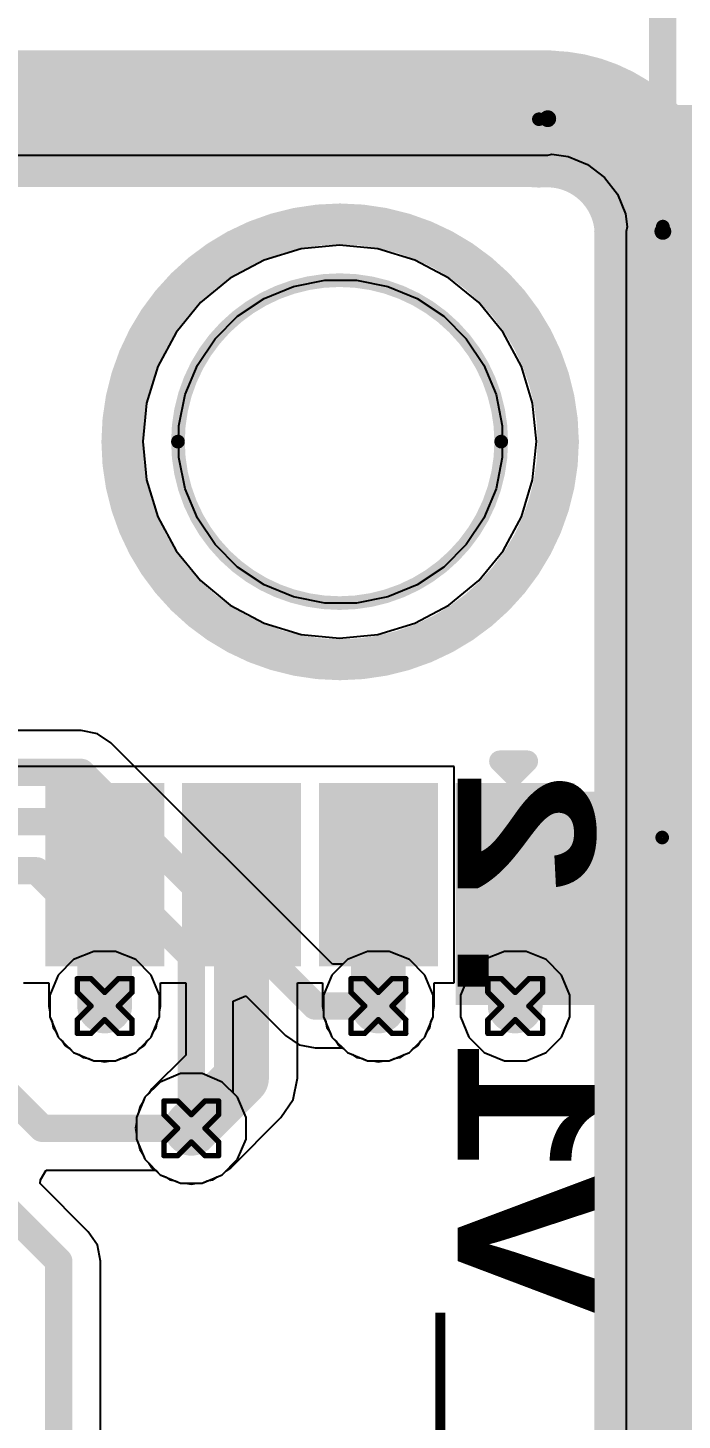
# Model space of a CAD drawing. Header units: inches. Extents: x -13 to 366, y -4 to 120.
# Drawn here: x 26.47 to 32.54, y 31.77 to 44.7 of the extents above; entities that cross this region are included whole.
import ezdxf

# ---------------------------------------------------------------- set-up
doc = ezdxf.new("R2010")
doc.units = ezdxf.units.IN
for name, color, linetype in [('Board_outline', 56, 'Continuous'), ('Bottom Layer', 5, 'Continuous'), ('Bottom Overlay', 54, 'Continuous'), ('Dimensions', 6, 'Continuous'), ('Drill Drawing', 1, 'Continuous'), ('GND', 16, 'Continuous'), ('Keep-Out Layer', 6, 'Continuous'), ('Multi-Layer', 9, 'Continuous'), ('POWER', 76, 'Continuous'), ('Top Layer', 1, 'Continuous'), ('Top Overlay', 2, 'Continuous'), ('Top Paste', 8, 'Continuous'), ('Top Solder', 216, 'Continuous'), ('Via Holes', 16, 'Continuous')]:
    doc.layers.add(name, color=color, linetype=linetype)
doc.styles.add('Courier New_Bold', font='', dxfattribs={"height": 0.2})
doc.styles.get('Courier New_Bold').set_extended_font_data('Courier New', bold=True)

# ---------------------------------------------------------------- blocks, each defined once
blk = doc.blocks.new('41_SMD_M______12')
at = {"layer": 'Keep-Out Layer'}
blk.add_hatch(color=6, dxfattribs=at).paths.add_polyline_path([(-9.042, 10.286), (9.042, 10.286), (9.042, 16.382), (-9.042, 16.382)])
at = {"layer": 'Top Layer'}
for points in [[(-9.5, 9.33), (-8, 9.33), (-8, 8.43), (-9.5, 8.43)], [(-9.5, 8.06), (-8, 8.06), (-8, 7.16), (-9.5, 7.16)], [(-9.5, 6.79), (-8, 6.79), (-8, 5.89), (-9.5, 5.89)], [(-9.5, 5.52), (-8, 5.52), (-8, 4.62), (-9.5, 4.62)]]:
    blk.add_hatch(color=1, dxfattribs=at).paths.add_polyline_path(points)
at = {"layer": 'Top Overlay'}
for points in [[(-9.521, 9.362), (-7.541, 9.362), (-7.541, 9.802), (-9.521, 9.802)], [(-7.959, 8.328), (-7.541, 8.328), (-7.541, 9.406), (-7.959, 9.406)]]:
    blk.add_hatch(color=2, dxfattribs=at).paths.add_polyline_path(points)
at = {"layer": 'Top Paste'}
for points in [[(-9.5, 9.33), (-8, 9.33), (-8, 8.43), (-9.5, 8.43)], [(-9.5, 8.06), (-8, 8.06), (-8, 7.16), (-9.5, 7.16)], [(-9.5, 6.79), (-8, 6.79), (-8, 5.89), (-9.5, 5.89)], [(-9.5, 5.52), (-8, 5.52), (-8, 4.62), (-9.5, 4.62)]]:
    blk.add_hatch(color=8, dxfattribs=at).paths.add_polyline_path(points)
at = {"layer": 'Top Solder'}
for points in [[(-9.602, 9.432), (-7.898, 9.432), (-7.898, 8.328), (-9.602, 8.328)], [(-9.602, 8.162), (-7.898, 8.162), (-7.898, 7.058), (-9.602, 7.058)], [(-9.602, 6.892), (-7.898, 6.892), (-7.898, 5.788), (-9.602, 5.788)], [(-9.602, 5.622), (-7.898, 5.622), (-7.898, 4.518), (-9.602, 4.518)]]:
    blk.add_hatch(color=216, dxfattribs=at).paths.add_polyline_path(points)
at = {"layer": 'Top Overlay'}
for points in [[(-9.096, 10.244, 0.127, 0.127, 0), (-9.096, 16.434, 0.127, 0.127, 0)], [(-9.096, 10.244, 0.127, 0.127, 0), (9.086, 10.244, 0.127, 0.127, 0)], [(-9.677, 8.865, 0.2, 0.2, 0), (-9.804, 8.992, 0.2, 0.2, 0)], [(-9.804, 8.738, 0.2, 0.2, 0), (-9.804, 8.992, 0.2, 0.2, 0)], [(-9.804, 8.738, 0.2, 0.2, 0), (-9.677, 8.865, 0.2, 0.2, 0)]]:
    blk.add_lwpolyline(points, format="xyseb", dxfattribs=at)
for points in [[(-9.127, 10.244, 0.0635, 0.0635, 1), (-9.064, 10.244, 0.0635, 0.0635, 1)], [(-9.127, 10.244, 0.0635, 0.0635, 1), (-9.064, 10.244, 0.0635, 0.0635, 1)], [(-9.854, 8.992, 0.1, 0.1, 1), (-9.754, 8.992, 0.1, 0.1, 1)], [(-9.854, 8.992, 0.1, 0.1, 1), (-9.754, 8.992, 0.1, 0.1, 1)], [(-9.727, 8.865, 0.1, 0.1, 1), (-9.627, 8.865, 0.1, 0.1, 1)], [(-9.727, 8.865, 0.1, 0.1, 1), (-9.627, 8.865, 0.1, 0.1, 1)], [(-9.854, 8.738, 0.1, 0.1, 1), (-9.754, 8.738, 0.1, 0.1, 1)], [(-9.854, 8.738, 0.1, 0.1, 1), (-9.754, 8.738, 0.1, 0.1, 1)]]:
    blk.add_lwpolyline(points, format="xyseb", close=True, dxfattribs=at)

msp = doc.modelspace()

# ---------------------------------------------------------------- hatches: boundary and pattern name
at = {"layer": 'Bottom Layer'}
h = msp.add_hatch(color=5, dxfattribs=at)
edge = h.paths.add_edge_path()
edge.add_arc((27.178, 35.617), 0.254, 0, 360)
h = msp.add_hatch(color=5, dxfattribs=at)
edge = h.paths.add_edge_path()
edge.add_arc((29.718, 35.617), 0.254, 0, 360)
h = msp.add_hatch(color=5, dxfattribs=at)
edge = h.paths.add_edge_path()
edge.add_arc((30.988, 35.617), 0.254, 0, 360)
h = msp.add_hatch(color=5, dxfattribs=at)
edge = h.paths.add_edge_path()
edge.add_arc((27.982, 34.481), 0.254, 0, 360)
at = {"layer": 'GND'}
h = msp.add_hatch(color=16, dxfattribs=at)
edge = h.paths.add_edge_path()
edge.add_arc((27.178, 35.617), 0.254, 0, 360)
h = msp.add_hatch(color=16, dxfattribs=at)
edge = h.paths.add_edge_path()
edge.add_arc((29.718, 35.617), 0.254, 0, 360)
h = msp.add_hatch(color=16, dxfattribs=at)
edge = h.paths.add_edge_path()
edge.add_arc((30.988, 35.617), 0.254, 0, 360)
h = msp.add_hatch(color=16, dxfattribs=at)
edge = h.paths.add_edge_path()
edge.add_arc((27.982, 34.481), 0.254, 0, 360)
at = {"layer": 'POWER'}
h = msp.add_hatch(color=76, dxfattribs=at)
edge = h.paths.add_edge_path()
edge.add_arc((27.178, 35.617), 0.254, 0, 360)
h = msp.add_hatch(color=76, dxfattribs=at)
edge = h.paths.add_edge_path()
edge.add_arc((29.718, 35.617), 0.254, 0, 360)
h = msp.add_hatch(color=76, dxfattribs=at)
edge = h.paths.add_edge_path()
edge.add_arc((30.988, 35.617), 0.254, 0, 360)
h = msp.add_hatch(color=76, dxfattribs=at)
edge = h.paths.add_edge_path()
edge.add_arc((27.982, 34.481), 0.254, 0, 360)
at = {"layer": 'Top Layer'}
h = msp.add_hatch(color=1, dxfattribs=at)
edge = h.paths.add_edge_path()
edge.add_arc((27.178, 35.617), 0.254, 0, 360)
h = msp.add_hatch(color=1, dxfattribs=at)
edge = h.paths.add_edge_path()
edge.add_arc((29.718, 35.617), 0.254, 0, 360)
h = msp.add_hatch(color=1, dxfattribs=at)
edge = h.paths.add_edge_path()
edge.add_arc((30.988, 35.617), 0.254, 0, 360)
h = msp.add_hatch(color=1, dxfattribs=at)
edge = h.paths.add_edge_path()
edge.add_arc((27.982, 34.481), 0.254, 0, 360)
at = {"layer": 'Via Holes'}
h = msp.add_hatch(color=7, dxfattribs=at)
edge = h.paths.add_edge_path()
edge.add_arc((27.178, 35.617), 0.127, 0, 360)
h = msp.add_hatch(color=7, dxfattribs=at)
edge = h.paths.add_edge_path()
edge.add_arc((29.718, 35.617), 0.127, 0, 360)
h = msp.add_hatch(color=7, dxfattribs=at)
edge = h.paths.add_edge_path()
edge.add_arc((30.988, 35.617), 0.127, 0, 360)
h = msp.add_hatch(color=7, dxfattribs=at)
edge = h.paths.add_edge_path()
edge.add_arc((27.982, 34.481), 0.127, 0, 360)

# ---------------------------------------------------------------- linework, layer by layer
at = {"layer": 'Board_outline'}
for points in [[(-2.418, 43.86, 0.254, 0.254, 0), (31.29, 43.86, 0.254, 0.254, 0)], [(31.207, 43.855, 0.254, 0.254, -0.414214), (32.358, 42.857, 0.254, 0.254, 0)], [(32.356, -1.85, 0.254, 0.254, 0), (32.356, 42.813, 0.254, 0.254, 0)]]:
    msp.add_lwpolyline(points, format="xyseb", dxfattribs=at)
for points in [[(31.144, 43.855, 0.127, 0.127, 1), (31.271, 43.855, 0.127, 0.127, 1)], [(31.227, 43.86, 0.127, 0.127, 1), (31.354, 43.86, 0.127, 0.127, 1)], [(32.295, 42.857, 0.127, 0.127, 1), (32.422, 42.857, 0.127, 0.127, 1)], [(32.292, 42.813, 0.127, 0.127, 1), (32.419, 42.813, 0.127, 0.127, 1)]]:
    msp.add_lwpolyline(points, format="xyseb", close=True, dxfattribs=at)
at = {"layer": 'Bottom Layer'}
for p, q in [((-2.418, 43.521), (31.29, 43.521)), ((31.29, 43.521), (31.327, 43.529)), ((31.327, 43.529), (31.479, 43.509)), ((31.479, 43.509), (31.66, 43.433)), ((31.66, 43.433), (31.816, 43.314)), ((31.816, 43.314), (31.936, 43.158)), ((31.936, 43.158), (32.011, 42.976)), ((32.011, 42.976), (32.027, 42.854)), ((32.027, 42.854), (32.019, 42.813)), ((32.019, 42.813), (32.019, -1.85)), ((29.358, 42.686), (29.002, 42.651)), ((29.714, 42.651), (29.358, 42.686)), ((29.002, 42.651), (28.659, 42.547)), ((30.057, 42.547), (29.714, 42.651)), ((28.659, 42.547), (28.343, 42.379)), ((30.373, 42.379), (30.057, 42.547)), ((28.343, 42.379), (28.067, 42.151)), ((30.649, 42.151), (30.373, 42.379)), ((28.067, 42.151), (27.84, 41.875)), ((30.877, 41.875), (30.649, 42.151)), ((27.84, 41.875), (27.671, 41.559)), ((31.045, 41.559), (30.877, 41.875)), ((27.671, 41.559), (27.567, 41.216)), ((31.149, 41.216), (31.045, 41.559)), ((27.567, 41.216), (27.532, 40.86)), ((31.184, 40.86), (31.149, 41.216)), ((27.532, 40.86), (27.567, 40.504)), ((31.149, 40.504), (31.184, 40.86)), ((27.567, 40.504), (27.671, 40.161)), ((31.045, 40.161), (31.149, 40.504)), ((27.671, 40.161), (27.84, 39.845)), ((30.877, 39.845), (31.045, 40.161)), ((27.84, 39.845), (28.067, 39.569)), ((30.649, 39.569), (30.877, 39.845)), ((28.067, 39.569), (28.343, 39.341)), ((30.373, 39.341), (30.649, 39.569)), ((28.343, 39.341), (28.659, 39.173)), ((30.057, 39.173), (30.373, 39.341)), ((28.659, 39.173), (29.002, 39.069)), ((29.002, 39.069), (29.358, 39.034)), ((29.358, 39.034), (29.714, 39.069)), ((29.714, 39.069), (30.057, 39.173)), ((26.961, 38.176), (24.613, 38.176)), ((27.11, 38.146), (26.961, 38.176)), ((27.236, 38.062), (27.11, 38.146)), ((29.292, 36.006), (27.236, 38.062)), ((29.617, 36.125), (29.43, 36.048)), ((29.819, 36.125), (29.617, 36.125)), ((30.006, 36.048), (29.819, 36.125)), ((29.388, 36.006), (29.292, 36.006)), ((29.43, 36.048), (29.388, 36.006)), ((30.149, 35.905), (30.006, 36.048)), ((30.226, 35.718), (30.149, 35.905)), ((28.37, 35.663), (28.487, 35.711)), ((28.487, 35.711), (28.856, 35.342)), ((30.226, 35.516), (30.226, 35.718)), ((28.37, 34.811), (28.37, 35.663)), ((30.149, 35.329), (30.226, 35.516)), ((28.856, 35.342), (28.982, 35.258)), ((30.006, 35.186), (30.149, 35.329)), ((28.982, 35.258), (29.131, 35.229)), ((29.131, 35.229), (29.388, 35.229)), ((29.388, 35.229), (29.43, 35.186)), ((29.43, 35.186), (29.617, 35.109)), ((29.819, 35.109), (30.006, 35.186)), ((29.617, 35.109), (29.819, 35.109)), ((28.412, 34.769), (28.37, 34.811)), ((28.49, 34.582), (28.412, 34.769)), ((28.49, 34.38), (28.49, 34.582)), ((28.412, 34.193), (28.49, 34.38)), ((28.269, 34.05), (28.412, 34.193)), ((26.583, 34.001), (26.634, 34.092)), ((26.634, 34.092), (27.652, 34.092)), ((27.652, 34.092), (27.694, 34.05)), ((27.694, 34.05), (27.881, 33.973)), ((28.083, 33.973), (28.269, 34.05)), ((26.578, 33.969), (26.583, 34.001)), ((27.026, 33.52), (26.578, 33.969)), ((27.881, 33.973), (28.083, 33.973)), ((27.11, 33.394), (27.026, 33.52)), ((27.14, 33.246), (27.11, 33.394)), ((27.14, 16.133), (27.14, 33.246))]:
    msp.add_line(p, q, dxfattribs=at)
for points in [[(24.44, 37.787, 0.254, 0.254, 0), (26.961, 37.787, 0.254, 0.254, 0)], [(26.961, 37.787, 0.254, 0.254, 0), (29.131, 35.617, 0.254, 0.254, 0)], [(22.356, 37.33, 0.254, 0.254, 0), (26.735, 37.33, 0.254, 0.254, 0)], [(26.735, 37.33, 0.254, 0.254, 0), (27.982, 36.083, 0.254, 0.254, 0)], [(21.998, 36.873, 0.254, 0.254, 0), (26.546, 36.873, 0.254, 0.254, 0)], [(26.546, 36.873, 0.254, 0.254, 0), (27.166, 36.252, 0.254, 0.254, 0)], [(27.166, 35.629, 0.254, 0.254, 0), (27.166, 36.252, 0.254, 0.254, 0)], [(27.982, 34.481, 0.254, 0.254, 0), (27.982, 36.083, 0.254, 0.254, 0)], [(27.166, 35.629, 0.254, 0.254, 0), (27.178, 35.617, 0.254, 0.254, 0)], [(29.131, 35.617, 0.254, 0.254, 0), (29.718, 35.617, 0.254, 0.254, 0)], [(26.092, 34.986, 0.254, 0.254, 0), (26.598, 34.481, 0.254, 0.254, 0)], [(25.516, 34.481, 0.254, 0.254, 0), (26.751, 33.246, 0.254, 0.254, 0)], [(26.598, 34.481, 0.254, 0.254, 0), (27.982, 34.481, 0.254, 0.254, 0)], [(26.751, 2.897, 0.254, 0.254, 0), (26.751, 33.246, 0.254, 0.254, 0)]]:
    msp.add_lwpolyline(points, format="xyseb", dxfattribs=at)
for points in [[(26.897, 37.787, 0.127, 0.127, 1), (27.024, 37.787, 0.127, 0.127, 1)], [(26.897, 37.787, 0.127, 0.127, 1), (27.024, 37.787, 0.127, 0.127, 1)], [(26.672, 37.33, 0.127, 0.127, 1), (26.799, 37.33, 0.127, 0.127, 1)], [(26.672, 37.33, 0.127, 0.127, 1), (26.799, 37.33, 0.127, 0.127, 1)], [(26.482, 36.873, 0.127, 0.127, 1), (26.609, 36.873, 0.127, 0.127, 1)], [(26.482, 36.873, 0.127, 0.127, 1), (26.609, 36.873, 0.127, 0.127, 1)], [(27.103, 36.252, 0.127, 0.127, 1), (27.23, 36.252, 0.127, 0.127, 1)], [(27.103, 36.252, 0.127, 0.127, 1), (27.23, 36.252, 0.127, 0.127, 1)], [(27.918, 36.083, 0.127, 0.127, 1), (28.045, 36.083, 0.127, 0.127, 1)], [(27.918, 36.083, 0.127, 0.127, 1), (28.045, 36.083, 0.127, 0.127, 1)], [(27.103, 35.629, 0.127, 0.127, 1), (27.23, 35.629, 0.127, 0.127, 1)], [(27.103, 35.629, 0.127, 0.127, 1), (27.23, 35.629, 0.127, 0.127, 1)], [(27.114, 35.617, 0.127, 0.127, 1), (27.241, 35.617, 0.127, 0.127, 1)], [(29.068, 35.617, 0.127, 0.127, 1), (29.195, 35.617, 0.127, 0.127, 1)], [(29.068, 35.617, 0.127, 0.127, 1), (29.195, 35.617, 0.127, 0.127, 1)], [(29.654, 35.617, 0.127, 0.127, 1), (29.782, 35.617, 0.127, 0.127, 1)], [(26.534, 34.481, 0.127, 0.127, 1), (26.661, 34.481, 0.127, 0.127, 1)], [(26.534, 34.481, 0.127, 0.127, 1), (26.661, 34.481, 0.127, 0.127, 1)], [(27.918, 34.481, 0.127, 0.127, 1), (28.045, 34.481, 0.127, 0.127, 1)], [(27.918, 34.481, 0.127, 0.127, 1), (28.045, 34.481, 0.127, 0.127, 1)], [(26.688, 33.246, 0.127, 0.127, 1), (26.815, 33.246, 0.127, 0.127, 1)], [(26.688, 33.246, 0.127, 0.127, 1), (26.815, 33.246, 0.127, 0.127, 1)]]:
    msp.add_lwpolyline(points, format="xyseb", close=True, dxfattribs=at)
at = {"layer": 'Bottom Overlay'}
for points in [[(-2.418, 43.86, 1.27, 1.27, 0), (31.29, 43.86, 1.27, 1.27, 0)], [(-2.418, 43.86, 1.27, 1.27, 0), (31.29, 43.86, 1.27, 1.27, 0)], [(31.207, 43.855, 1.27, 1.27, -0.414214), (32.358, 42.857, 1.27, 1.27, 0)], [(31.207, 43.855, 1.27, 1.27, -0.414214), (32.358, 42.857, 1.27, 1.27, 0)], [(32.358, -1.85, 1.27, 1.27, 0), (32.358, 42.813, 1.27, 1.27, 0)]]:
    msp.add_lwpolyline(points, format="xyseb", dxfattribs=at)
for points in [[(30.973, 43.86, 0.635, 0.635, 1), (31.608, 43.86, 0.635, 0.635, 1)], [(30.973, 43.86, 0.635, 0.635, 1), (31.608, 43.86, 0.635, 0.635, 1)], [(30.89, 43.855, 0.635, 0.635, 1), (31.525, 43.855, 0.635, 0.635, 1)], [(30.89, 43.855, 0.635, 0.635, 1), (31.525, 43.855, 0.635, 0.635, 1)], [(32.041, 42.857, 0.635, 0.635, 1), (32.676, 42.857, 0.635, 0.635, 1)], [(32.041, 42.857, 0.635, 0.635, 1), (32.676, 42.857, 0.635, 0.635, 1)], [(32.041, 42.813, 0.635, 0.635, 1), (32.676, 42.813, 0.635, 0.635, 1)], [(31.386, 40.858, 0.381, 0.381, 1), (27.338, 40.858, 0.381, 0.381, 1)], [(27.243, 40.858, 0.191, 0.191, 1), (27.434, 40.858, 0.191, 0.191, 1)], [(31.291, 40.858, 0.191, 0.191, 1), (31.481, 40.858, 0.191, 0.191, 1)]]:
    msp.add_lwpolyline(points, format="xyseb", close=True, dxfattribs=at)
at = {"layer": 'Dimensions'}
for points in [[(32.356, 43.194, 0.254, 0.254, 0), (32.356, 52.273, 0.254, 0.254, 0)], [(31.671, 43.86, 0.254, 0.254, 0), (42.545, 43.86, 0.254, 0.254, 0)]]:
    msp.add_lwpolyline(points, format="xyseb", dxfattribs=at)
for points in [[(31.608, 43.86, 0.127, 0.127, 1), (31.735, 43.86, 0.127, 0.127, 1)], [(32.292, 43.194, 0.127, 0.127, 1), (32.419, 43.194, 0.127, 0.127, 1)]]:
    msp.add_lwpolyline(points, format="xyseb", close=True, dxfattribs=at)
at = {"layer": 'Drill Drawing'}
for points in [[(26.924, 35.744, 0.0508, 0.0508, 0), (26.924, 35.871, 0.0508, 0.0508, 0)], [(26.924, 35.871, 0.0508, 0.0508, 0), (27.051, 35.871, 0.0508, 0.0508, 0)], [(27.051, 35.871, 0.0508, 0.0508, 0), (27.178, 35.744, 0.0508, 0.0508, 0)], [(27.178, 35.744, 0.0508, 0.0508, 0), (27.305, 35.871, 0.0508, 0.0508, 0)], [(27.305, 35.871, 0.0508, 0.0508, 0), (27.432, 35.871, 0.0508, 0.0508, 0)], [(27.432, 35.744, 0.0508, 0.0508, 0), (27.432, 35.871, 0.0508, 0.0508, 0)], [(29.464, 35.744, 0.0508, 0.0508, 0), (29.464, 35.871, 0.0508, 0.0508, 0)], [(29.464, 35.871, 0.0508, 0.0508, 0), (29.591, 35.871, 0.0508, 0.0508, 0)], [(29.591, 35.871, 0.0508, 0.0508, 0), (29.718, 35.744, 0.0508, 0.0508, 0)], [(29.718, 35.744, 0.0508, 0.0508, 0), (29.845, 35.871, 0.0508, 0.0508, 0)], [(29.845, 35.871, 0.0508, 0.0508, 0), (29.972, 35.871, 0.0508, 0.0508, 0)], [(29.972, 35.744, 0.0508, 0.0508, 0), (29.972, 35.871, 0.0508, 0.0508, 0)], [(30.734, 35.744, 0.0508, 0.0508, 0), (30.734, 35.871, 0.0508, 0.0508, 0)], [(30.734, 35.871, 0.0508, 0.0508, 0), (30.861, 35.871, 0.0508, 0.0508, 0)], [(30.861, 35.871, 0.0508, 0.0508, 0), (30.988, 35.744, 0.0508, 0.0508, 0)], [(30.988, 35.744, 0.0508, 0.0508, 0), (31.115, 35.871, 0.0508, 0.0508, 0)], [(31.115, 35.871, 0.0508, 0.0508, 0), (31.242, 35.871, 0.0508, 0.0508, 0)], [(31.242, 35.744, 0.0508, 0.0508, 0), (31.242, 35.871, 0.0508, 0.0508, 0)], [(26.924, 35.744, 0.0508, 0.0508, 0), (27.051, 35.617, 0.0508, 0.0508, 0)], [(27.305, 35.617, 0.0508, 0.0508, 0), (27.432, 35.744, 0.0508, 0.0508, 0)], [(29.464, 35.744, 0.0508, 0.0508, 0), (29.591, 35.617, 0.0508, 0.0508, 0)], [(29.845, 35.617, 0.0508, 0.0508, 0), (29.972, 35.744, 0.0508, 0.0508, 0)], [(30.734, 35.744, 0.0508, 0.0508, 0), (30.861, 35.617, 0.0508, 0.0508, 0)], [(31.115, 35.617, 0.0508, 0.0508, 0), (31.242, 35.744, 0.0508, 0.0508, 0)], [(26.924, 35.49, 0.0508, 0.0508, 0), (27.051, 35.617, 0.0508, 0.0508, 0)], [(27.305, 35.617, 0.0508, 0.0508, 0), (27.432, 35.49, 0.0508, 0.0508, 0)], [(29.464, 35.49, 0.0508, 0.0508, 0), (29.591, 35.617, 0.0508, 0.0508, 0)], [(29.845, 35.617, 0.0508, 0.0508, 0), (29.972, 35.49, 0.0508, 0.0508, 0)], [(30.734, 35.49, 0.0508, 0.0508, 0), (30.861, 35.617, 0.0508, 0.0508, 0)], [(31.115, 35.617, 0.0508, 0.0508, 0), (31.242, 35.49, 0.0508, 0.0508, 0)], [(26.924, 35.363, 0.0508, 0.0508, 0), (26.924, 35.49, 0.0508, 0.0508, 0)], [(27.051, 35.363, 0.0508, 0.0508, 0), (27.178, 35.49, 0.0508, 0.0508, 0)], [(27.178, 35.49, 0.0508, 0.0508, 0), (27.305, 35.363, 0.0508, 0.0508, 0)], [(27.432, 35.363, 0.0508, 0.0508, 0), (27.432, 35.49, 0.0508, 0.0508, 0)], [(29.464, 35.363, 0.0508, 0.0508, 0), (29.464, 35.49, 0.0508, 0.0508, 0)], [(29.591, 35.363, 0.0508, 0.0508, 0), (29.718, 35.49, 0.0508, 0.0508, 0)], [(29.718, 35.49, 0.0508, 0.0508, 0), (29.845, 35.363, 0.0508, 0.0508, 0)], [(29.972, 35.363, 0.0508, 0.0508, 0), (29.972, 35.49, 0.0508, 0.0508, 0)], [(30.734, 35.363, 0.0508, 0.0508, 0), (30.734, 35.49, 0.0508, 0.0508, 0)], [(30.861, 35.363, 0.0508, 0.0508, 0), (30.988, 35.49, 0.0508, 0.0508, 0)], [(30.988, 35.49, 0.0508, 0.0508, 0), (31.115, 35.363, 0.0508, 0.0508, 0)], [(31.242, 35.363, 0.0508, 0.0508, 0), (31.242, 35.49, 0.0508, 0.0508, 0)], [(26.924, 35.363, 0.0508, 0.0508, 0), (27.051, 35.363, 0.0508, 0.0508, 0)], [(27.305, 35.363, 0.0508, 0.0508, 0), (27.432, 35.363, 0.0508, 0.0508, 0)], [(29.464, 35.363, 0.0508, 0.0508, 0), (29.591, 35.363, 0.0508, 0.0508, 0)], [(29.845, 35.363, 0.0508, 0.0508, 0), (29.972, 35.363, 0.0508, 0.0508, 0)], [(30.734, 35.363, 0.0508, 0.0508, 0), (30.861, 35.363, 0.0508, 0.0508, 0)], [(31.115, 35.363, 0.0508, 0.0508, 0), (31.242, 35.363, 0.0508, 0.0508, 0)], [(27.728, 34.608, 0.0508, 0.0508, 0), (27.728, 34.735, 0.0508, 0.0508, 0)], [(27.728, 34.735, 0.0508, 0.0508, 0), (27.855, 34.735, 0.0508, 0.0508, 0)], [(27.855, 34.735, 0.0508, 0.0508, 0), (27.982, 34.608, 0.0508, 0.0508, 0)], [(27.982, 34.608, 0.0508, 0.0508, 0), (28.109, 34.735, 0.0508, 0.0508, 0)], [(28.109, 34.735, 0.0508, 0.0508, 0), (28.236, 34.735, 0.0508, 0.0508, 0)], [(28.236, 34.608, 0.0508, 0.0508, 0), (28.236, 34.735, 0.0508, 0.0508, 0)], [(27.728, 34.608, 0.0508, 0.0508, 0), (27.855, 34.481, 0.0508, 0.0508, 0)], [(28.109, 34.481, 0.0508, 0.0508, 0), (28.236, 34.608, 0.0508, 0.0508, 0)], [(27.728, 34.354, 0.0508, 0.0508, 0), (27.855, 34.481, 0.0508, 0.0508, 0)], [(28.109, 34.481, 0.0508, 0.0508, 0), (28.236, 34.354, 0.0508, 0.0508, 0)], [(27.728, 34.227, 0.0508, 0.0508, 0), (27.728, 34.354, 0.0508, 0.0508, 0)], [(27.855, 34.227, 0.0508, 0.0508, 0), (27.982, 34.354, 0.0508, 0.0508, 0)], [(27.982, 34.354, 0.0508, 0.0508, 0), (28.109, 34.227, 0.0508, 0.0508, 0)], [(28.236, 34.227, 0.0508, 0.0508, 0), (28.236, 34.354, 0.0508, 0.0508, 0)], [(27.728, 34.227, 0.0508, 0.0508, 0), (27.855, 34.227, 0.0508, 0.0508, 0)], [(28.109, 34.227, 0.0508, 0.0508, 0), (28.236, 34.227, 0.0508, 0.0508, 0)]]:
    msp.add_lwpolyline(points, format="xyseb", dxfattribs=at)
for points in [[(26.911, 35.871, 0.0254, 0.0254, 1), (26.937, 35.871, 0.0254, 0.0254, 1)], [(26.911, 35.871, 0.0254, 0.0254, 1), (26.937, 35.871, 0.0254, 0.0254, 1)], [(27.038, 35.871, 0.0254, 0.0254, 1), (27.064, 35.871, 0.0254, 0.0254, 1)], [(27.038, 35.871, 0.0254, 0.0254, 1), (27.064, 35.871, 0.0254, 0.0254, 1)], [(27.292, 35.871, 0.0254, 0.0254, 1), (27.318, 35.871, 0.0254, 0.0254, 1)], [(27.292, 35.871, 0.0254, 0.0254, 1), (27.318, 35.871, 0.0254, 0.0254, 1)], [(27.419, 35.871, 0.0254, 0.0254, 1), (27.445, 35.871, 0.0254, 0.0254, 1)], [(27.419, 35.871, 0.0254, 0.0254, 1), (27.445, 35.871, 0.0254, 0.0254, 1)], [(29.451, 35.871, 0.0254, 0.0254, 1), (29.477, 35.871, 0.0254, 0.0254, 1)], [(29.451, 35.871, 0.0254, 0.0254, 1), (29.477, 35.871, 0.0254, 0.0254, 1)], [(29.578, 35.871, 0.0254, 0.0254, 1), (29.604, 35.871, 0.0254, 0.0254, 1)], [(29.578, 35.871, 0.0254, 0.0254, 1), (29.604, 35.871, 0.0254, 0.0254, 1)], [(29.832, 35.871, 0.0254, 0.0254, 1), (29.858, 35.871, 0.0254, 0.0254, 1)], [(29.832, 35.871, 0.0254, 0.0254, 1), (29.858, 35.871, 0.0254, 0.0254, 1)], [(29.959, 35.871, 0.0254, 0.0254, 1), (29.985, 35.871, 0.0254, 0.0254, 1)], [(29.959, 35.871, 0.0254, 0.0254, 1), (29.985, 35.871, 0.0254, 0.0254, 1)], [(30.721, 35.871, 0.0254, 0.0254, 1), (30.747, 35.871, 0.0254, 0.0254, 1)], [(30.721, 35.871, 0.0254, 0.0254, 1), (30.747, 35.871, 0.0254, 0.0254, 1)], [(30.848, 35.871, 0.0254, 0.0254, 1), (30.874, 35.871, 0.0254, 0.0254, 1)], [(30.848, 35.871, 0.0254, 0.0254, 1), (30.874, 35.871, 0.0254, 0.0254, 1)], [(31.102, 35.871, 0.0254, 0.0254, 1), (31.128, 35.871, 0.0254, 0.0254, 1)], [(31.102, 35.871, 0.0254, 0.0254, 1), (31.128, 35.871, 0.0254, 0.0254, 1)], [(31.229, 35.871, 0.0254, 0.0254, 1), (31.255, 35.871, 0.0254, 0.0254, 1)], [(31.229, 35.871, 0.0254, 0.0254, 1), (31.255, 35.871, 0.0254, 0.0254, 1)], [(26.911, 35.744, 0.0254, 0.0254, 1), (26.937, 35.744, 0.0254, 0.0254, 1)], [(26.911, 35.744, 0.0254, 0.0254, 1), (26.937, 35.744, 0.0254, 0.0254, 1)], [(27.165, 35.744, 0.0254, 0.0254, 1), (27.191, 35.744, 0.0254, 0.0254, 1)], [(27.165, 35.744, 0.0254, 0.0254, 1), (27.191, 35.744, 0.0254, 0.0254, 1)], [(27.419, 35.744, 0.0254, 0.0254, 1), (27.445, 35.744, 0.0254, 0.0254, 1)], [(27.419, 35.744, 0.0254, 0.0254, 1), (27.445, 35.744, 0.0254, 0.0254, 1)], [(29.451, 35.744, 0.0254, 0.0254, 1), (29.477, 35.744, 0.0254, 0.0254, 1)], [(29.451, 35.744, 0.0254, 0.0254, 1), (29.477, 35.744, 0.0254, 0.0254, 1)], [(29.705, 35.744, 0.0254, 0.0254, 1), (29.731, 35.744, 0.0254, 0.0254, 1)], [(29.705, 35.744, 0.0254, 0.0254, 1), (29.731, 35.744, 0.0254, 0.0254, 1)], [(29.959, 35.744, 0.0254, 0.0254, 1), (29.985, 35.744, 0.0254, 0.0254, 1)], [(29.959, 35.744, 0.0254, 0.0254, 1), (29.985, 35.744, 0.0254, 0.0254, 1)], [(30.721, 35.744, 0.0254, 0.0254, 1), (30.747, 35.744, 0.0254, 0.0254, 1)], [(30.721, 35.744, 0.0254, 0.0254, 1), (30.747, 35.744, 0.0254, 0.0254, 1)], [(30.975, 35.744, 0.0254, 0.0254, 1), (31.001, 35.744, 0.0254, 0.0254, 1)], [(30.975, 35.744, 0.0254, 0.0254, 1), (31.001, 35.744, 0.0254, 0.0254, 1)], [(31.229, 35.744, 0.0254, 0.0254, 1), (31.255, 35.744, 0.0254, 0.0254, 1)], [(31.229, 35.744, 0.0254, 0.0254, 1), (31.255, 35.744, 0.0254, 0.0254, 1)], [(27.038, 35.617, 0.0254, 0.0254, 1), (27.064, 35.617, 0.0254, 0.0254, 1)], [(27.038, 35.617, 0.0254, 0.0254, 1), (27.064, 35.617, 0.0254, 0.0254, 1)], [(27.292, 35.617, 0.0254, 0.0254, 1), (27.318, 35.617, 0.0254, 0.0254, 1)], [(27.292, 35.617, 0.0254, 0.0254, 1), (27.318, 35.617, 0.0254, 0.0254, 1)], [(29.578, 35.617, 0.0254, 0.0254, 1), (29.604, 35.617, 0.0254, 0.0254, 1)], [(29.578, 35.617, 0.0254, 0.0254, 1), (29.604, 35.617, 0.0254, 0.0254, 1)], [(29.832, 35.617, 0.0254, 0.0254, 1), (29.858, 35.617, 0.0254, 0.0254, 1)], [(29.832, 35.617, 0.0254, 0.0254, 1), (29.858, 35.617, 0.0254, 0.0254, 1)], [(30.848, 35.617, 0.0254, 0.0254, 1), (30.874, 35.617, 0.0254, 0.0254, 1)], [(30.848, 35.617, 0.0254, 0.0254, 1), (30.874, 35.617, 0.0254, 0.0254, 1)], [(31.102, 35.617, 0.0254, 0.0254, 1), (31.128, 35.617, 0.0254, 0.0254, 1)], [(31.102, 35.617, 0.0254, 0.0254, 1), (31.128, 35.617, 0.0254, 0.0254, 1)], [(26.911, 35.49, 0.0254, 0.0254, 1), (26.937, 35.49, 0.0254, 0.0254, 1)], [(26.911, 35.49, 0.0254, 0.0254, 1), (26.937, 35.49, 0.0254, 0.0254, 1)], [(27.165, 35.49, 0.0254, 0.0254, 1), (27.191, 35.49, 0.0254, 0.0254, 1)], [(27.165, 35.49, 0.0254, 0.0254, 1), (27.191, 35.49, 0.0254, 0.0254, 1)], [(27.419, 35.49, 0.0254, 0.0254, 1), (27.445, 35.49, 0.0254, 0.0254, 1)], [(27.419, 35.49, 0.0254, 0.0254, 1), (27.445, 35.49, 0.0254, 0.0254, 1)], [(29.451, 35.49, 0.0254, 0.0254, 1), (29.477, 35.49, 0.0254, 0.0254, 1)], [(29.451, 35.49, 0.0254, 0.0254, 1), (29.477, 35.49, 0.0254, 0.0254, 1)], [(29.705, 35.49, 0.0254, 0.0254, 1), (29.731, 35.49, 0.0254, 0.0254, 1)], [(29.705, 35.49, 0.0254, 0.0254, 1), (29.731, 35.49, 0.0254, 0.0254, 1)], [(29.959, 35.49, 0.0254, 0.0254, 1), (29.985, 35.49, 0.0254, 0.0254, 1)], [(29.959, 35.49, 0.0254, 0.0254, 1), (29.985, 35.49, 0.0254, 0.0254, 1)], [(30.721, 35.49, 0.0254, 0.0254, 1), (30.747, 35.49, 0.0254, 0.0254, 1)], [(30.721, 35.49, 0.0254, 0.0254, 1), (30.747, 35.49, 0.0254, 0.0254, 1)], [(30.975, 35.49, 0.0254, 0.0254, 1), (31.001, 35.49, 0.0254, 0.0254, 1)], [(30.975, 35.49, 0.0254, 0.0254, 1), (31.001, 35.49, 0.0254, 0.0254, 1)], [(31.229, 35.49, 0.0254, 0.0254, 1), (31.255, 35.49, 0.0254, 0.0254, 1)], [(31.229, 35.49, 0.0254, 0.0254, 1), (31.255, 35.49, 0.0254, 0.0254, 1)], [(26.911, 35.363, 0.0254, 0.0254, 1), (26.937, 35.363, 0.0254, 0.0254, 1)], [(26.911, 35.363, 0.0254, 0.0254, 1), (26.937, 35.363, 0.0254, 0.0254, 1)], [(27.038, 35.363, 0.0254, 0.0254, 1), (27.064, 35.363, 0.0254, 0.0254, 1)], [(27.038, 35.363, 0.0254, 0.0254, 1), (27.064, 35.363, 0.0254, 0.0254, 1)], [(27.292, 35.363, 0.0254, 0.0254, 1), (27.318, 35.363, 0.0254, 0.0254, 1)], [(27.292, 35.363, 0.0254, 0.0254, 1), (27.318, 35.363, 0.0254, 0.0254, 1)], [(27.419, 35.363, 0.0254, 0.0254, 1), (27.445, 35.363, 0.0254, 0.0254, 1)], [(27.419, 35.363, 0.0254, 0.0254, 1), (27.445, 35.363, 0.0254, 0.0254, 1)], [(29.451, 35.363, 0.0254, 0.0254, 1), (29.477, 35.363, 0.0254, 0.0254, 1)], [(29.451, 35.363, 0.0254, 0.0254, 1), (29.477, 35.363, 0.0254, 0.0254, 1)], [(29.578, 35.363, 0.0254, 0.0254, 1), (29.604, 35.363, 0.0254, 0.0254, 1)], [(29.578, 35.363, 0.0254, 0.0254, 1), (29.604, 35.363, 0.0254, 0.0254, 1)], [(29.832, 35.363, 0.0254, 0.0254, 1), (29.858, 35.363, 0.0254, 0.0254, 1)], [(29.832, 35.363, 0.0254, 0.0254, 1), (29.858, 35.363, 0.0254, 0.0254, 1)], [(29.959, 35.363, 0.0254, 0.0254, 1), (29.985, 35.363, 0.0254, 0.0254, 1)], [(29.959, 35.363, 0.0254, 0.0254, 1), (29.985, 35.363, 0.0254, 0.0254, 1)], [(30.721, 35.363, 0.0254, 0.0254, 1), (30.747, 35.363, 0.0254, 0.0254, 1)], [(30.721, 35.363, 0.0254, 0.0254, 1), (30.747, 35.363, 0.0254, 0.0254, 1)], [(30.848, 35.363, 0.0254, 0.0254, 1), (30.874, 35.363, 0.0254, 0.0254, 1)], [(30.848, 35.363, 0.0254, 0.0254, 1), (30.874, 35.363, 0.0254, 0.0254, 1)], [(31.102, 35.363, 0.0254, 0.0254, 1), (31.128, 35.363, 0.0254, 0.0254, 1)], [(31.102, 35.363, 0.0254, 0.0254, 1), (31.128, 35.363, 0.0254, 0.0254, 1)], [(31.229, 35.363, 0.0254, 0.0254, 1), (31.255, 35.363, 0.0254, 0.0254, 1)], [(31.229, 35.363, 0.0254, 0.0254, 1), (31.255, 35.363, 0.0254, 0.0254, 1)], [(27.715, 34.735, 0.0254, 0.0254, 1), (27.74, 34.735, 0.0254, 0.0254, 1)], [(27.715, 34.735, 0.0254, 0.0254, 1), (27.74, 34.735, 0.0254, 0.0254, 1)], [(27.842, 34.735, 0.0254, 0.0254, 1), (27.867, 34.735, 0.0254, 0.0254, 1)], [(27.842, 34.735, 0.0254, 0.0254, 1), (27.867, 34.735, 0.0254, 0.0254, 1)], [(28.096, 34.735, 0.0254, 0.0254, 1), (28.121, 34.735, 0.0254, 0.0254, 1)], [(28.096, 34.735, 0.0254, 0.0254, 1), (28.121, 34.735, 0.0254, 0.0254, 1)], [(28.223, 34.735, 0.0254, 0.0254, 1), (28.248, 34.735, 0.0254, 0.0254, 1)], [(28.223, 34.735, 0.0254, 0.0254, 1), (28.248, 34.735, 0.0254, 0.0254, 1)], [(27.715, 34.608, 0.0254, 0.0254, 1), (27.74, 34.608, 0.0254, 0.0254, 1)], [(27.715, 34.608, 0.0254, 0.0254, 1), (27.74, 34.608, 0.0254, 0.0254, 1)], [(27.969, 34.608, 0.0254, 0.0254, 1), (27.994, 34.608, 0.0254, 0.0254, 1)], [(27.969, 34.608, 0.0254, 0.0254, 1), (27.994, 34.608, 0.0254, 0.0254, 1)], [(28.223, 34.608, 0.0254, 0.0254, 1), (28.248, 34.608, 0.0254, 0.0254, 1)], [(28.223, 34.608, 0.0254, 0.0254, 1), (28.248, 34.608, 0.0254, 0.0254, 1)], [(27.842, 34.481, 0.0254, 0.0254, 1), (27.867, 34.481, 0.0254, 0.0254, 1)], [(27.842, 34.481, 0.0254, 0.0254, 1), (27.867, 34.481, 0.0254, 0.0254, 1)], [(28.096, 34.481, 0.0254, 0.0254, 1), (28.121, 34.481, 0.0254, 0.0254, 1)], [(28.096, 34.481, 0.0254, 0.0254, 1), (28.121, 34.481, 0.0254, 0.0254, 1)], [(27.715, 34.354, 0.0254, 0.0254, 1), (27.74, 34.354, 0.0254, 0.0254, 1)], [(27.715, 34.354, 0.0254, 0.0254, 1), (27.74, 34.354, 0.0254, 0.0254, 1)], [(27.969, 34.354, 0.0254, 0.0254, 1), (27.994, 34.354, 0.0254, 0.0254, 1)], [(27.969, 34.354, 0.0254, 0.0254, 1), (27.994, 34.354, 0.0254, 0.0254, 1)], [(28.223, 34.354, 0.0254, 0.0254, 1), (28.248, 34.354, 0.0254, 0.0254, 1)], [(28.223, 34.354, 0.0254, 0.0254, 1), (28.248, 34.354, 0.0254, 0.0254, 1)], [(27.715, 34.227, 0.0254, 0.0254, 1), (27.74, 34.227, 0.0254, 0.0254, 1)], [(27.715, 34.227, 0.0254, 0.0254, 1), (27.74, 34.227, 0.0254, 0.0254, 1)], [(27.842, 34.227, 0.0254, 0.0254, 1), (27.867, 34.227, 0.0254, 0.0254, 1)], [(27.842, 34.227, 0.0254, 0.0254, 1), (27.867, 34.227, 0.0254, 0.0254, 1)], [(28.096, 34.227, 0.0254, 0.0254, 1), (28.121, 34.227, 0.0254, 0.0254, 1)], [(28.096, 34.227, 0.0254, 0.0254, 1), (28.121, 34.227, 0.0254, 0.0254, 1)], [(28.223, 34.227, 0.0254, 0.0254, 1), (28.248, 34.227, 0.0254, 0.0254, 1)], [(28.223, 34.227, 0.0254, 0.0254, 1), (28.248, 34.227, 0.0254, 0.0254, 1)]]:
    msp.add_lwpolyline(points, format="xyseb", close=True, dxfattribs=at)
at = {"layer": 'GND'}
for p, q in [((-2.418, 43.521), (31.29, 43.521)), ((31.29, 43.521), (31.327, 43.529)), ((31.327, 43.529), (31.479, 43.509)), ((31.479, 43.509), (31.66, 43.433)), ((31.66, 43.433), (31.816, 43.314)), ((31.816, 43.314), (31.936, 43.158)), ((31.936, 43.158), (32.011, 42.976)), ((32.011, 42.976), (32.027, 42.854)), ((32.027, 42.854), (32.019, 42.813)), ((32.019, 42.813), (32.019, -1.85)), ((29.358, 42.686), (29.002, 42.651)), ((29.714, 42.651), (29.358, 42.686)), ((29.002, 42.651), (28.659, 42.547)), ((30.057, 42.547), (29.714, 42.651)), ((28.659, 42.547), (28.343, 42.379)), ((30.373, 42.379), (30.057, 42.547)), ((28.343, 42.379), (28.067, 42.151)), ((30.649, 42.151), (30.373, 42.379)), ((28.067, 42.151), (27.84, 41.875)), ((30.877, 41.875), (30.649, 42.151)), ((27.84, 41.875), (27.671, 41.559)), ((31.045, 41.559), (30.877, 41.875)), ((27.671, 41.559), (27.567, 41.216)), ((31.149, 41.216), (31.045, 41.559)), ((27.567, 41.216), (27.532, 40.86)), ((31.184, 40.86), (31.149, 41.216)), ((27.532, 40.86), (27.567, 40.504)), ((31.149, 40.504), (31.184, 40.86)), ((27.567, 40.504), (27.671, 40.161)), ((31.045, 40.161), (31.149, 40.504)), ((27.671, 40.161), (27.84, 39.845)), ((30.877, 39.845), (31.045, 40.161)), ((27.84, 39.845), (28.067, 39.569)), ((30.649, 39.569), (30.877, 39.845)), ((28.067, 39.569), (28.343, 39.341)), ((30.373, 39.341), (30.649, 39.569)), ((28.343, 39.341), (28.659, 39.173)), ((30.057, 39.173), (30.373, 39.341)), ((28.659, 39.173), (29.002, 39.069)), ((29.002, 39.069), (29.358, 39.034)), ((29.358, 39.034), (29.714, 39.069)), ((29.714, 39.069), (30.057, 39.173)), ((27.077, 36.125), (26.89, 36.048)), ((27.279, 36.125), (27.077, 36.125)), ((27.466, 36.048), (27.279, 36.125)), ((29.617, 36.125), (29.43, 36.048)), ((29.819, 36.125), (29.617, 36.125)), ((30.006, 36.048), (29.819, 36.125)), ((26.89, 36.048), (26.747, 35.905)), ((27.609, 35.905), (27.466, 36.048)), ((29.43, 36.048), (29.287, 35.905)), ((30.149, 35.905), (30.006, 36.048)), ((26.747, 35.905), (26.67, 35.718)), ((27.686, 35.718), (27.609, 35.905)), ((29.287, 35.905), (29.21, 35.718)), ((30.226, 35.718), (30.149, 35.905)), ((26.67, 35.718), (26.67, 35.516)), ((27.686, 35.516), (27.686, 35.718)), ((29.21, 35.718), (29.21, 35.516)), ((30.226, 35.516), (30.226, 35.718)), ((26.67, 35.516), (26.747, 35.329)), ((27.609, 35.329), (27.686, 35.516)), ((29.21, 35.516), (29.287, 35.329)), ((30.149, 35.329), (30.226, 35.516)), ((26.747, 35.329), (26.89, 35.186)), ((27.466, 35.186), (27.609, 35.329)), ((29.287, 35.329), (29.43, 35.186)), ((30.006, 35.186), (30.149, 35.329)), ((26.89, 35.186), (27.077, 35.109)), ((27.279, 35.109), (27.466, 35.186)), ((29.43, 35.186), (29.617, 35.109)), ((29.819, 35.109), (30.006, 35.186)), ((27.077, 35.109), (27.279, 35.109)), ((29.617, 35.109), (29.819, 35.109)), ((27.881, 34.989), (27.694, 34.911)), ((28.083, 34.989), (27.881, 34.989)), ((28.269, 34.911), (28.083, 34.989)), ((27.694, 34.911), (27.551, 34.769)), ((28.412, 34.769), (28.269, 34.911)), ((27.551, 34.769), (27.474, 34.582)), ((28.49, 34.582), (28.412, 34.769)), ((27.474, 34.582), (27.474, 34.38)), ((28.49, 34.38), (28.49, 34.582)), ((27.474, 34.38), (27.551, 34.193)), ((28.412, 34.193), (28.49, 34.38)), ((27.551, 34.193), (27.694, 34.05)), ((28.269, 34.05), (28.412, 34.193)), ((27.694, 34.05), (27.881, 33.973)), ((28.083, 33.973), (28.269, 34.05)), ((27.881, 33.973), (28.083, 33.973))]:
    msp.add_line(p, q, dxfattribs=at)
at = {"layer": 'Keep-Out Layer'}
for points in [[(-2.418, 43.86, 0.156, 0.156, 0), (31.29, 43.86, 0.156, 0.156, 0)], [(-2.418, 43.86, 0.156, 0.156, 0), (31.29, 43.86, 0.156, 0.156, 0)], [(31.207, 43.855, 0.127, 0.127, -0.414214), (32.358, 42.857, 0.127, 0.127, 0)], [(31.207, 43.855, 0.127, 0.127, -0.414214), (32.358, 42.857, 0.127, 0.127, 0)], [(32.358, -1.85, 0.156, 0.156, 0), (32.358, 42.813, 0.156, 0.156, 0)], [(32.358, -1.85, 0.156, 0.156, 0), (32.358, 42.813, 0.156, 0.156, 0)]]:
    msp.add_lwpolyline(points, format="xyseb", dxfattribs=at)
for points in [[(31.176, 43.855, 0.0635, 0.0635, 1), (31.239, 43.855, 0.0635, 0.0635, 1)], [(31.176, 43.855, 0.0635, 0.0635, 1), (31.239, 43.855, 0.0635, 0.0635, 1)], [(31.251, 43.86, 0.0782, 0.0782, 1), (31.329, 43.86, 0.0782, 0.0782, 1)], [(31.251, 43.86, 0.0782, 0.0782, 1), (31.329, 43.86, 0.0782, 0.0782, 1)], [(32.319, 42.813, 0.0782, 0.0782, 1), (32.397, 42.813, 0.0782, 0.0782, 1)], [(32.319, 42.813, 0.0782, 0.0782, 1), (32.397, 42.813, 0.0782, 0.0782, 1)], [(32.326, 42.857, 0.0635, 0.0635, 1), (32.39, 42.857, 0.0635, 0.0635, 1)], [(32.326, 42.857, 0.0635, 0.0635, 1), (32.39, 42.857, 0.0635, 0.0635, 1)], [(30.858, 40.86, 0.127, 0.127, 1), (27.858, 40.86, 0.127, 0.127, 1)], [(30.858, 40.86, 0.127, 0.127, 1), (27.858, 40.86, 0.127, 0.127, 1)], [(27.826, 40.86, 0.0635, 0.0635, 1), (27.89, 40.86, 0.0635, 0.0635, 1)], [(27.826, 40.86, 0.0635, 0.0635, 1), (27.89, 40.86, 0.0635, 0.0635, 1)], [(30.826, 40.86, 0.0635, 0.0635, 1), (30.89, 40.86, 0.0635, 0.0635, 1)], [(30.826, 40.86, 0.0635, 0.0635, 1), (30.89, 40.86, 0.0635, 0.0635, 1)]]:
    msp.add_lwpolyline(points, format="xyseb", close=True, dxfattribs=at)
at = {"layer": 'Multi-Layer'}
for p, q in [((28.657, 42.189), (28.93, 42.302)), ((28.93, 42.302), (29.22, 42.36)), ((29.22, 42.36), (29.367, 42.36)), ((29.367, 42.36), (29.515, 42.36)), ((29.515, 42.36), (29.805, 42.302)), ((29.805, 42.302), (30.078, 42.189)), ((28.411, 42.025), (28.657, 42.189)), ((30.078, 42.189), (30.324, 42.025)), ((28.202, 41.816), (28.411, 42.025)), ((30.324, 42.025), (30.533, 41.816)), ((28.038, 41.571), (28.202, 41.816)), ((30.533, 41.816), (30.697, 41.571)), ((27.925, 41.298), (28.038, 41.571)), ((30.697, 41.571), (30.81, 41.298)), ((27.867, 41.008), (27.925, 41.298)), ((30.81, 41.298), (30.867, 41.008)), ((27.867, 40.86), (27.867, 41.008)), ((30.867, 41.008), (30.867, 40.86)), ((27.867, 40.712), (27.867, 40.86)), ((30.867, 40.86), (30.867, 40.712)), ((27.925, 40.422), (27.867, 40.712)), ((30.867, 40.712), (30.81, 40.422)), ((28.038, 40.149), (27.925, 40.422)), ((30.81, 40.422), (30.697, 40.149)), ((28.202, 39.904), (28.038, 40.149)), ((30.697, 40.149), (30.533, 39.904)), ((28.411, 39.695), (28.202, 39.904)), ((30.533, 39.904), (30.324, 39.695)), ((28.657, 39.531), (28.411, 39.695)), ((30.324, 39.695), (30.078, 39.531)), ((28.93, 39.418), (28.657, 39.531)), ((30.078, 39.531), (29.805, 39.418)), ((29.22, 39.36), (28.93, 39.418)), ((29.367, 39.36), (29.22, 39.36)), ((29.367, 39.36), (29.367, 39.36)), ((29.515, 39.36), (29.367, 39.36)), ((29.805, 39.418), (29.515, 39.36))]:
    msp.add_line(p, q, dxfattribs=at)
at = {"layer": 'POWER'}
for p, q in [((-2.418, 43.521), (31.29, 43.521)), ((31.29, 43.521), (31.327, 43.529)), ((31.327, 43.529), (31.479, 43.509)), ((31.479, 43.509), (31.66, 43.433)), ((31.66, 43.433), (31.816, 43.314)), ((31.816, 43.314), (31.936, 43.158)), ((31.936, 43.158), (32.011, 42.976)), ((32.011, 42.976), (32.027, 42.854)), ((32.027, 42.854), (32.019, 42.813)), ((32.019, 42.813), (32.019, 7.874)), ((29.358, 42.686), (29.002, 42.651)), ((29.714, 42.651), (29.358, 42.686)), ((29.002, 42.651), (28.659, 42.547)), ((30.057, 42.547), (29.714, 42.651)), ((28.659, 42.547), (28.343, 42.379)), ((30.373, 42.379), (30.057, 42.547)), ((28.343, 42.379), (28.067, 42.151)), ((30.649, 42.151), (30.373, 42.379)), ((28.067, 42.151), (27.84, 41.875)), ((30.877, 41.875), (30.649, 42.151)), ((27.84, 41.875), (27.671, 41.559)), ((31.045, 41.559), (30.877, 41.875)), ((27.671, 41.559), (27.567, 41.216)), ((31.149, 41.216), (31.045, 41.559)), ((27.567, 41.216), (27.532, 40.86)), ((31.184, 40.86), (31.149, 41.216)), ((27.532, 40.86), (27.567, 40.504)), ((31.149, 40.504), (31.184, 40.86)), ((27.567, 40.504), (27.671, 40.161)), ((31.045, 40.161), (31.149, 40.504)), ((27.671, 40.161), (27.84, 39.845)), ((30.877, 39.845), (31.045, 40.161)), ((27.84, 39.845), (28.067, 39.569)), ((30.649, 39.569), (30.877, 39.845)), ((28.067, 39.569), (28.343, 39.341)), ((30.373, 39.341), (30.649, 39.569)), ((28.343, 39.341), (28.659, 39.173)), ((30.057, 39.173), (30.373, 39.341)), ((28.659, 39.173), (29.002, 39.069)), ((29.002, 39.069), (29.358, 39.034)), ((29.358, 39.034), (29.714, 39.069)), ((29.714, 39.069), (30.057, 39.173)), ((27.077, 36.125), (26.89, 36.048)), ((27.279, 36.125), (27.077, 36.125)), ((27.466, 36.048), (27.279, 36.125)), ((30.887, 36.125), (30.7, 36.048)), ((31.089, 36.125), (30.887, 36.125)), ((31.276, 36.048), (31.089, 36.125)), ((26.89, 36.048), (26.747, 35.905)), ((27.609, 35.905), (27.466, 36.048)), ((30.7, 36.048), (30.557, 35.905)), ((31.419, 35.905), (31.276, 36.048)), ((26.747, 35.905), (26.67, 35.718)), ((27.686, 35.718), (27.609, 35.905)), ((30.557, 35.905), (30.48, 35.718)), ((31.496, 35.718), (31.419, 35.905)), ((26.67, 35.718), (26.67, 35.516)), ((27.686, 35.516), (27.686, 35.718)), ((30.48, 35.718), (30.48, 35.516)), ((31.496, 35.516), (31.496, 35.718)), ((26.67, 35.516), (26.747, 35.329)), ((27.609, 35.329), (27.686, 35.516)), ((30.48, 35.516), (30.557, 35.329)), ((31.419, 35.329), (31.496, 35.516)), ((26.747, 35.329), (26.89, 35.186)), ((27.466, 35.186), (27.609, 35.329)), ((30.557, 35.329), (30.7, 35.186)), ((31.276, 35.186), (31.419, 35.329)), ((26.89, 35.186), (27.077, 35.109)), ((27.279, 35.109), (27.466, 35.186)), ((30.7, 35.186), (30.887, 35.109)), ((31.089, 35.109), (31.276, 35.186)), ((27.077, 35.109), (27.279, 35.109)), ((30.887, 35.109), (31.089, 35.109)), ((27.881, 34.989), (27.694, 34.911)), ((28.083, 34.989), (27.881, 34.989)), ((28.269, 34.911), (28.083, 34.989)), ((27.694, 34.911), (27.551, 34.769)), ((28.412, 34.769), (28.269, 34.911)), ((27.551, 34.769), (27.474, 34.582)), ((28.49, 34.582), (28.412, 34.769)), ((27.474, 34.582), (27.474, 34.38)), ((28.49, 34.38), (28.49, 34.582)), ((27.474, 34.38), (27.551, 34.193)), ((28.412, 34.193), (28.49, 34.38)), ((27.551, 34.193), (27.694, 34.05)), ((28.269, 34.05), (28.412, 34.193)), ((27.694, 34.05), (27.881, 33.973)), ((28.083, 33.973), (28.269, 34.05)), ((27.881, 33.973), (28.083, 33.973))]:
    msp.add_line(p, q, dxfattribs=at)
at = {"layer": 'Top Layer'}
for p, q in [((-2.418, 43.521), (31.29, 43.521)), ((31.29, 43.521), (31.327, 43.529)), ((31.327, 43.529), (31.479, 43.509)), ((31.479, 43.509), (31.66, 43.433)), ((31.66, 43.433), (31.816, 43.314)), ((31.816, 43.314), (31.936, 43.158)), ((31.936, 43.158), (32.011, 42.976)), ((32.011, 42.976), (32.027, 42.854)), ((32.027, 42.854), (32.019, 42.813)), ((32.019, 42.813), (32.019, -1.85)), ((29.358, 42.686), (29.002, 42.651)), ((29.714, 42.651), (29.358, 42.686)), ((29.002, 42.651), (28.659, 42.547)), ((30.057, 42.547), (29.714, 42.651)), ((28.659, 42.547), (28.343, 42.379)), ((30.373, 42.379), (30.057, 42.547)), ((28.343, 42.379), (28.067, 42.151)), ((30.649, 42.151), (30.373, 42.379)), ((28.067, 42.151), (27.84, 41.875)), ((30.877, 41.875), (30.649, 42.151)), ((27.84, 41.875), (27.671, 41.559)), ((31.045, 41.559), (30.877, 41.875)), ((27.671, 41.559), (27.567, 41.216)), ((31.149, 41.216), (31.045, 41.559)), ((27.567, 41.216), (27.532, 40.86)), ((31.184, 40.86), (31.149, 41.216)), ((27.532, 40.86), (27.567, 40.504)), ((31.149, 40.504), (31.184, 40.86)), ((27.567, 40.504), (27.671, 40.161)), ((31.045, 40.161), (31.149, 40.504)), ((27.671, 40.161), (27.84, 39.845)), ((30.877, 39.845), (31.045, 40.161)), ((27.84, 39.845), (28.067, 39.569)), ((30.649, 39.569), (30.877, 39.845)), ((28.067, 39.569), (28.343, 39.341)), ((30.373, 39.341), (30.649, 39.569)), ((28.343, 39.341), (28.659, 39.173)), ((30.057, 39.173), (30.373, 39.341)), ((28.659, 39.173), (29.002, 39.069)), ((29.002, 39.069), (29.358, 39.034)), ((29.358, 39.034), (29.714, 39.069)), ((29.714, 39.069), (30.057, 39.173)), ((30.422, 37.841), (20.076, 37.841)), ((30.422, 35.833), (30.422, 37.841)), ((26.426, 35.833), (26.66, 35.833)), ((26.66, 35.833), (26.66, 35.617)), ((27.696, 35.617), (27.696, 35.833)), ((27.696, 35.833), (27.93, 35.833)), ((27.93, 35.833), (27.93, 35.162)), ((28.966, 34.947), (28.966, 35.833)), ((28.966, 35.833), (29.2, 35.833)), ((29.2, 35.833), (29.2, 35.617)), ((30.236, 35.617), (30.236, 35.833)), ((30.236, 35.833), (30.422, 35.833)), ((26.66, 35.617), (26.67, 35.567)), ((27.686, 35.567), (27.696, 35.617)), ((29.2, 35.617), (29.21, 35.567)), ((30.226, 35.567), (30.236, 35.617)), ((26.67, 35.567), (26.67, 35.516)), ((26.67, 35.516), (26.69, 35.469)), ((26.69, 35.469), (26.699, 35.419)), ((27.657, 35.419), (27.666, 35.469)), ((27.666, 35.469), (27.686, 35.516)), ((27.686, 35.516), (27.686, 35.567)), ((29.21, 35.567), (29.21, 35.516)), ((29.21, 35.516), (29.23, 35.469)), ((29.23, 35.469), (29.239, 35.419)), ((30.197, 35.419), (30.206, 35.469)), ((30.206, 35.469), (30.226, 35.516)), ((30.226, 35.516), (30.226, 35.567)), ((26.699, 35.419), (26.728, 35.377)), ((26.728, 35.377), (26.747, 35.329)), ((26.747, 35.329), (26.783, 35.293)), ((27.573, 35.293), (27.609, 35.329)), ((27.609, 35.329), (27.628, 35.377)), ((27.628, 35.377), (27.657, 35.419)), ((29.239, 35.419), (29.268, 35.377)), ((29.268, 35.377), (29.287, 35.329)), ((29.287, 35.329), (29.323, 35.293)), ((30.113, 35.293), (30.149, 35.329)), ((30.149, 35.329), (30.168, 35.377)), ((30.168, 35.377), (30.197, 35.419)), ((26.783, 35.293), (26.812, 35.251)), ((26.812, 35.251), (26.854, 35.223)), ((26.854, 35.223), (26.89, 35.186)), ((26.89, 35.186), (26.937, 35.167)), ((27.419, 35.167), (27.466, 35.186)), ((27.466, 35.186), (27.502, 35.223)), ((27.502, 35.223), (27.544, 35.251)), ((27.544, 35.251), (27.573, 35.293)), ((29.323, 35.293), (29.352, 35.251)), ((29.352, 35.251), (29.394, 35.223)), ((29.394, 35.223), (29.43, 35.186)), ((29.43, 35.186), (29.477, 35.167)), ((29.959, 35.167), (30.006, 35.186)), ((30.006, 35.186), (30.042, 35.223)), ((30.042, 35.223), (30.084, 35.251)), ((30.084, 35.251), (30.113, 35.293)), ((26.937, 35.167), (26.98, 35.139)), ((26.98, 35.139), (27.03, 35.129)), ((27.03, 35.129), (27.077, 35.109)), ((27.077, 35.109), (27.128, 35.109)), ((27.128, 35.109), (27.178, 35.099)), ((27.178, 35.099), (27.228, 35.109)), ((27.228, 35.109), (27.279, 35.109)), ((27.279, 35.109), (27.326, 35.129)), ((27.326, 35.129), (27.376, 35.139)), ((27.376, 35.139), (27.419, 35.167)), ((27.93, 35.162), (27.615, 34.847)), ((29.477, 35.167), (29.52, 35.139)), ((29.52, 35.139), (29.57, 35.129)), ((29.57, 35.129), (29.617, 35.109)), ((29.617, 35.109), (29.668, 35.109)), ((29.668, 35.109), (29.718, 35.099)), ((29.718, 35.099), (29.768, 35.109)), ((29.768, 35.109), (29.819, 35.109)), ((29.819, 35.109), (29.866, 35.129)), ((29.866, 35.129), (29.916, 35.139)), ((29.916, 35.139), (29.959, 35.167)), ((28.927, 34.749), (28.966, 34.947)), ((27.587, 34.805), (27.551, 34.769)), ((27.615, 34.847), (27.587, 34.805)), ((27.503, 34.679), (27.493, 34.629)), ((27.531, 34.721), (27.503, 34.679)), ((27.551, 34.769), (27.531, 34.721)), ((28.814, 34.581), (28.927, 34.749)), ((27.493, 34.629), (27.474, 34.582)), ((27.474, 34.582), (27.474, 34.531)), ((28.348, 34.115), (28.814, 34.581)), ((27.474, 34.531), (27.464, 34.481)), ((27.464, 34.481), (27.474, 34.431)), ((27.474, 34.431), (27.474, 34.38)), ((27.474, 34.38), (27.493, 34.333)), ((27.493, 34.333), (27.503, 34.283)), ((27.503, 34.283), (27.531, 34.24)), ((27.531, 34.24), (27.551, 34.193)), ((27.551, 34.193), (27.587, 34.157)), ((27.587, 34.157), (27.615, 34.115)), ((27.615, 34.115), (27.658, 34.086)), ((27.658, 34.086), (27.694, 34.05)), ((27.694, 34.05), (27.741, 34.031)), ((27.741, 34.031), (27.783, 34.002)), ((28.18, 34.002), (28.222, 34.031)), ((28.222, 34.031), (28.269, 34.05)), ((28.269, 34.05), (28.305, 34.086)), ((28.305, 34.086), (28.348, 34.115)), ((27.783, 34.002), (27.833, 33.992)), ((27.833, 33.992), (27.881, 33.973)), ((27.881, 33.973), (27.932, 33.973)), ((27.932, 33.973), (27.982, 33.963)), ((27.982, 33.963), (28.032, 33.973)), ((28.032, 33.973), (28.083, 33.973)), ((28.083, 33.973), (28.13, 33.992)), ((28.13, 33.992), (28.18, 34.002))]:
    msp.add_line(p, q, dxfattribs=at)
for points in [[(27.178, 35.617, 0.508, 0.508, 0), (27.178, 36.837, 0.508, 0.508, 0)], [(28.448, 34.947, 0.508, 0.508, 0), (28.448, 36.837, 0.508, 0.508, 0)], [(29.718, 35.617, 0.508, 0.508, 0), (29.718, 36.837, 0.508, 0.508, 0)], [(30.988, 35.617, 0.508, 0.508, 0), (30.988, 36.837, 0.508, 0.508, 0)], [(27.982, 34.481, 0.508, 0.508, 0), (28.448, 34.947, 0.508, 0.508, 0)]]:
    msp.add_lwpolyline(points, format="xyseb", dxfattribs=at)
for points in [[(27.051, 36.837, 0.254, 0.254, 1), (27.305, 36.837, 0.254, 0.254, 1)], [(28.321, 36.837, 0.254, 0.254, 1), (28.575, 36.837, 0.254, 0.254, 1)], [(29.591, 36.837, 0.254, 0.254, 1), (29.845, 36.837, 0.254, 0.254, 1)], [(30.861, 36.837, 0.254, 0.254, 1), (31.115, 36.837, 0.254, 0.254, 1)], [(27.051, 35.617, 0.254, 0.254, 1), (27.305, 35.617, 0.254, 0.254, 1)], [(29.591, 35.617, 0.254, 0.254, 1), (29.845, 35.617, 0.254, 0.254, 1)], [(30.861, 35.617, 0.254, 0.254, 1), (31.115, 35.617, 0.254, 0.254, 1)], [(28.321, 34.947, 0.254, 0.254, 1), (28.575, 34.947, 0.254, 0.254, 1)], [(28.321, 34.947, 0.254, 0.254, 1), (28.575, 34.947, 0.254, 0.254, 1)], [(27.855, 34.481, 0.254, 0.254, 1), (28.109, 34.481, 0.254, 0.254, 1)]]:
    msp.add_lwpolyline(points, format="xyseb", close=True, dxfattribs=at)
at = {"layer": 'Top Overlay'}
for points in [[(-2.418, 43.86, 1.27, 1.27, 0), (31.29, 43.86, 1.27, 1.27, 0)], [(31.207, 43.855, 1.27, 1.27, -0.414214), (32.358, 42.857, 1.27, 1.27, 0)], [(32.356, -1.85, 1.27, 1.27, 0), (32.356, 42.813, 1.27, 1.27, 0)]]:
    msp.add_lwpolyline(points, format="xyseb", dxfattribs=at)
for points in [[(30.973, 43.86, 0.635, 0.635, 1), (31.608, 43.86, 0.635, 0.635, 1)], [(30.89, 43.855, 0.635, 0.635, 1), (31.525, 43.855, 0.635, 0.635, 1)], [(32.041, 42.857, 0.635, 0.635, 1), (32.676, 42.857, 0.635, 0.635, 1)], [(32.038, 42.813, 0.635, 0.635, 1), (32.673, 42.813, 0.635, 0.635, 1)], [(31.388, 40.858, 0.381, 0.381, 1), (27.341, 40.858, 0.381, 0.381, 1)], [(27.246, 40.858, 0.191, 0.191, 1), (27.436, 40.858, 0.191, 0.191, 1)], [(31.293, 40.858, 0.191, 0.191, 1), (31.484, 40.858, 0.191, 0.191, 1)]]:
    msp.add_lwpolyline(points, format="xyseb", close=True, dxfattribs=at)

# ---------------------------------------------------------------- block references
at = {"rotation": 270}
msp.add_blockref('41_SMD_M______12', (22.108, 28.087), dxfattribs=at)

# ---------------------------------------------------------------- texts
at = {"layer": 'Bottom Layer', "style": 'Courier New_Bold', "text_generation_flag": 2}
msp.add_text('20240412_V1.2', height=1.27, rotation=270, dxfattribs=at).set_placement((30.455, 21.309))

doc.saveas('drawing.dxf')
